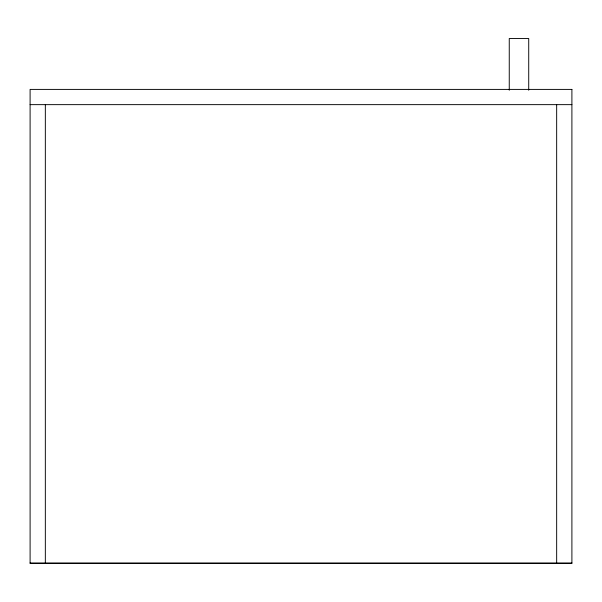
<?xml version="1.0" encoding="UTF-8"?>
<svg xmlns="http://www.w3.org/2000/svg" width="602" height="602" viewBox="0 0 602 602"><rect width="100%" height="100%" fill="white"/><g stroke="black" fill="none" stroke-linecap="round" stroke-linejoin="round"><path stroke-width="0.9" d="M30.1 104.643L571.9 104.643M30.1 562.968L571.9 562.968M556.662 104.643L556.662 563.48M528.722 90.24L528.722 38.52L509.254 38.52L509.254 90.24M45.338 104.643L45.338 563.48M571.9 89.405L30.1 89.405L30.1 563.48L571.9 563.48L571.9 89.405"/></g></svg>
